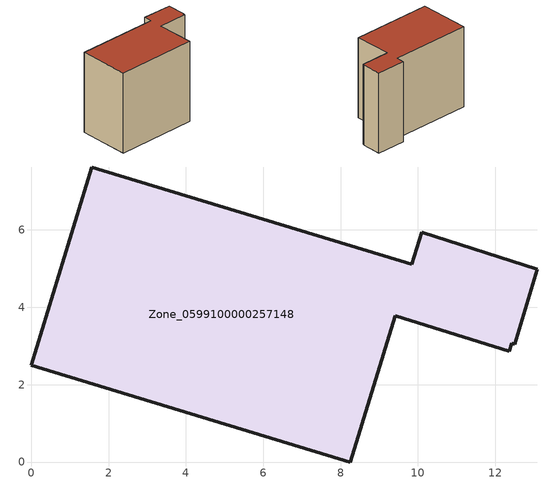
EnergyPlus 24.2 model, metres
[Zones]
Zone_0599100000257148
 floor ground (C_G): 9.84,5.12 10.1,5.94 13.09,4.99 12.5,3.04 12.43,3.06 12.37,2.86 9.42,3.78 8.26,0 0,2.5 1.57,7.63 z0
 wall outside (C_F): 1.57,7.63 0,2.5 8.26,0 9.42,3.78 12.37,2.86 12.43,3.06 12.5,3.04 13.09,4.99 10.1,5.94 9.84,5.12 1.57,7.63 z0:8.68
 roof outside (C_R): 12.43,3.06 12.5,3.04 13.09,4.99 10.1,5.94 9.84,5.12 1.57,7.63 0,2.5 8.26,0 9.42,3.78 12.37,2.86 z8.68
[BUILDING]
Pand.0599100000257148: North Axis=0; Terrain=City; Loads Convergence Tolerance Value=0.04; Temperature Convergence Tolerance Value=0.4; Solar Distribution=FullExterior; Maximum Number of Warmup Days=25; Minimum Number of Warmup Days=1
[Site:Location]
Rotterdam.The.Hague.AP_ZH_NLD Design_Conditions: Latitude=51.96; Longitude=4.45; Time Zone=1; Elevation=-4.5
[SITE:GROUNDTEMPERATURE:BUILDINGSURFACE]
18, 18, 18, 18, 18, 18, 18, 18, 18, 18, 18, 18
[MATERIAL] Thermal Absorptance=0.9; Solar Absorptance=0.7; Visible Absorptance=0.7
Name | Roughness | Thickness | Conductivity | Density | Specific Heat
G.TC.1975-1991 | MediumSmooth | 0.15 | 0.288461 | 540 | 1210
F.TC.1975-1991 | Rough | 0.3 | 0.230769 | 1920 | 840
R.TC.1975-1991 | MediumRough | 0.2 | 0.153846 | 1500 | 1000
[CONSTRUCTION]
C_G: G.TC.1975-1991
C_F: F.TC.1975-1991
C_R: R.TC.1975-1991
[ZONE]
Zone_0599100000257148: Type=1; Multiplier=1; Ceiling Height=Autocalculate; Volume=Autocalculate; Floor Area=autocalculate; Part of Total Floor Area=Yes
[ZONEINFILTRATION:DESIGNFLOWRATE]
Infil_Zone_0599100000257148: Zone or ZoneList or Space or SpaceList=Zone_0599100000257148; Schedule=AlwaysOn; Design Flow Rate Calculation Method=Flow/Area; Flow Rate per Floor Area=0.003; Constant Term Coefficient=1; Temperature Term Coefficient=0; Velocity Term Coefficient=0; Velocity Squared Term Coefficient=0
[HVACTEMPLATE:ZONE:IDEALLOADSAIRSYSTEM]
Zone_0599100000257148: Maximum Heating Supply Air Temperature=50; Minimum Cooling Supply Air Temperature=13; Maximum Heating Supply Air Humidity Ratio=0.0156; Minimum Cooling Supply Air Humidity Ratio=0.0077; Heating Limit=NoLimit; Cooling Limit=NoLimit; Dehumidification Control Type=ConstantSensibleHeatRatio; Cooling Sensible Heat Ratio=0.7; Dehumidification Setpoint=60; Humidification Control Type=None; Humidification Setpoint=30; Outdoor Air Method=None; Outdoor Air Flow Rate per Person=0.00944; Outdoor Air Flow Rate per Zone Floor Area=0; Outdoor Air Flow Rate per Zone=0; Demand Controlled Ventilation Type=None; Outdoor Air Economizer Type=NoEconomizer; Heat Recovery Type=None; Sensible Heat Recovery Effectiveness=0.7; Latent Heat Recovery Effectiveness=0.65
[ZONECONTROL:THERMOSTAT]
ThermostatControl_Zone_0599100000257148: Zone or ZoneList=Zone_0599100000257148; Control Type Schedule=DualSetpointControlType; Control 1=Thermostat_Zone_0599100000257148; Temperature Difference Between Cutout And Setpoint=0
[THERMOSTATSETPOINT:DUALSETPOINT]
Thermostat_Zone_0599100000257148: Heating Setpoint Temperature Schedule=HeatingSetpoint_Zone_0599100000257148; Cooling Setpoint Temperature Schedule=CoolingSetpoint_Zone_0599100000257148
[SCHEDULE:COMPACT]
HeatingSetpoint_Zone_0599100000257148: Through: 12/31, For: AllDays, Until: 24:00, 21
CoolingSetpoint_Zone_0599100000257148: Through: 12/31, For: AllDays, Until: 24:00, 24
DualSetpointControlType: Through: 12/31, For: AllDays, Until: 24:00, 4
AlwaysOn: Through: 12/31, For: AllDays, Until: 24:00, 1
